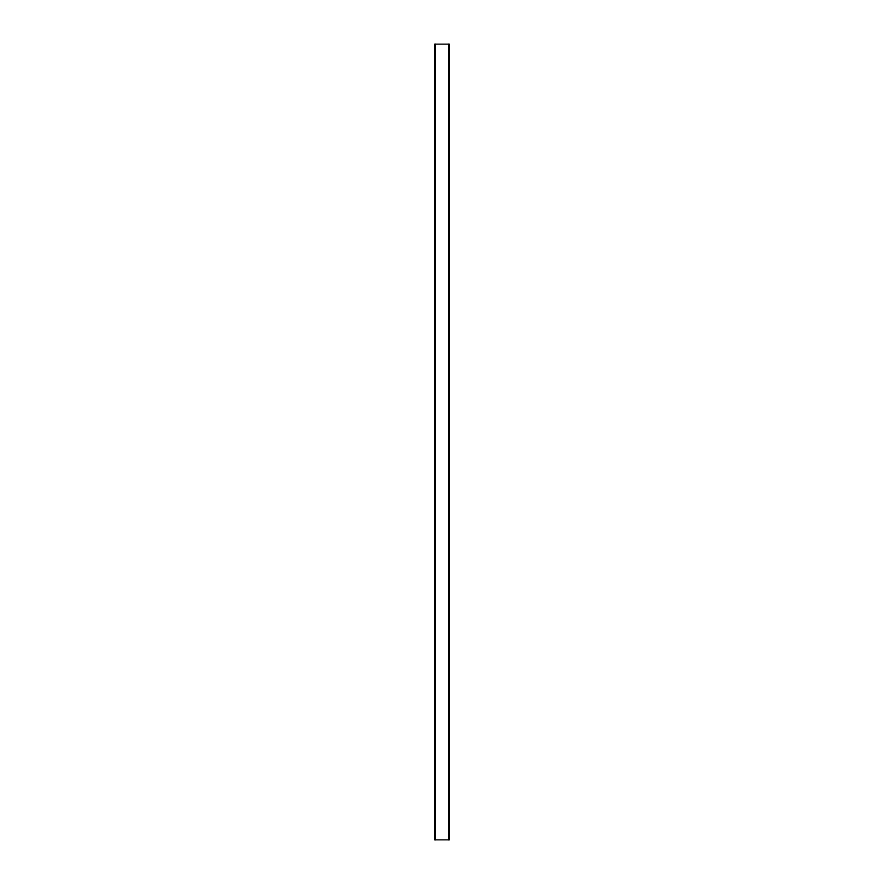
<?xml version="1.0" encoding="UTF-8"?>
<svg xmlns="http://www.w3.org/2000/svg" width="884" height="884" viewBox="0 0 884 884"><rect width="100%" height="100%" fill="white"/><g stroke="black" fill="none" stroke-linecap="round" stroke-linejoin="round"><path stroke-width="1.33" d="M434.906 839.8L434.906 44.2L449.094 44.2L449.094 839.8L434.906 839.8L434.906 44.2M449.094 44.2L449.094 839.8"/></g></svg>
